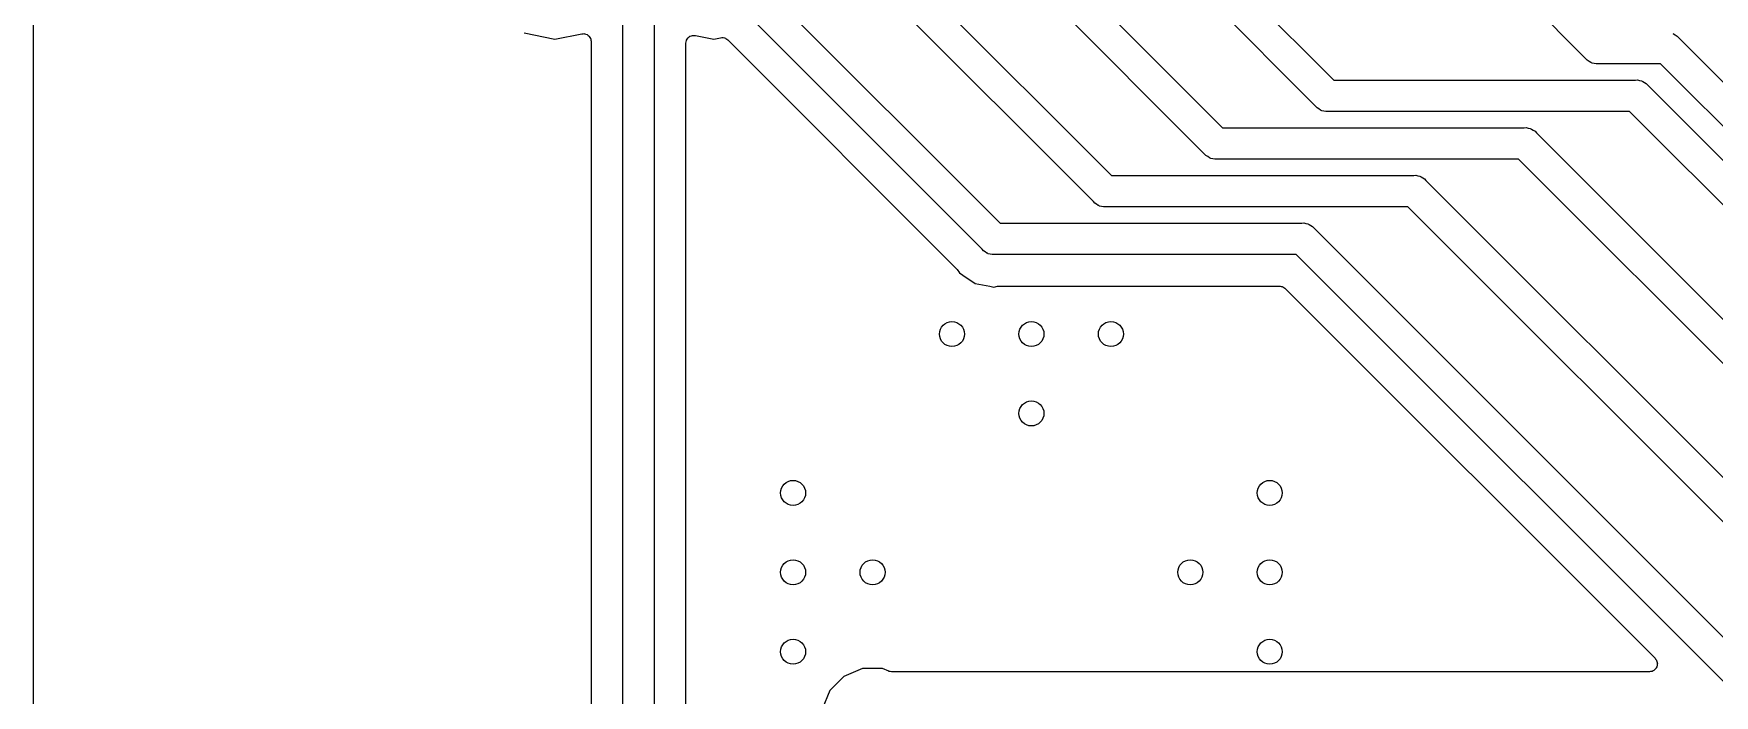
# Model space of a CAD drawing. Extents: x 106 to 188.7, y -135.7 to -88.7.
# Drawn here: x 105.97 to 132.84, y -116.27 to -105.69 of the extents above; entities that cross this region are included whole.
import ezdxf

# ---------------------------------------------------------------- set-up
doc = ezdxf.new("R2010")
doc.units = 0
doc.header["$MEASUREMENT"] = 0
doc.layers.add('BLACK', color=7, linetype='CONTINUOUS')

msp = doc.modelspace()

# ---------------------------------------------------------------- linework, layer by layer
at = {"layer": 'BLACK', "linetype": 'CONTINUOUS'}
for p, q in [((105.968, -127.777), (105.968, -89.4679)), ((115.389, -128.756), (115.389, -103.304)), ((115.889, -103.397), (115.889, -128.663)), ((117.519, -104.815), (121.42, -108.716)), ((120.059, -104.815), (123.198, -107.954)), ((122.599, -104.815), (124.976, -107.192)), ((125.139, -104.815), (126.754, -106.43)), ((121.132, -109.135), (117.166, -105.169)), ((122.91, -108.373), (119.706, -105.169)), ((124.688, -107.611), (122.246, -105.169)), ((126.466, -106.849), (124.786, -105.169)), ((130.784, -106.087), (129.866, -105.169)), ((113.809, -105.675), (114.3, -105.772)), ((114.3, -105.772), (114.73, -105.687)), ((114.73, -105.687), (114.731, -105.687)), ((114.731, -105.687), (114.732, -105.687)), ((114.732, -105.687), (114.753, -105.687)), ((114.753, -105.687), (114.774, -105.686)), ((114.774, -105.686), (114.775, -105.687)), ((114.775, -105.687), (114.776, -105.687)), ((114.776, -105.687), (114.796, -105.694)), ((114.796, -105.694), (114.816, -105.7)), ((114.816, -105.7), (114.817, -105.701)), ((114.817, -105.701), (114.818, -105.702)), ((114.818, -105.702), (114.834, -105.715)), ((114.834, -105.715), (114.85, -105.728)), ((114.85, -105.728), (114.851, -105.729)), ((114.851, -105.729), (114.852, -105.73)), ((114.852, -105.73), (114.862, -105.748)), ((114.862, -105.748), (114.873, -105.766)), ((114.873, -105.766), (114.873, -105.767)), ((114.873, -105.767), (114.874, -105.768)), ((114.874, -105.768), (114.877, -105.788)), ((114.877, -105.788), (114.881, -105.809)), ((114.881, -105.809), (114.881, -105.81)), ((114.881, -105.81), (114.881, -105.812)), ((114.881, -105.812), (114.881, -117.708)), ((116.397, -105.836), (116.401, -105.816)), ((116.398, -105.838), (116.397, -105.836)), ((116.397, -105.839), (116.398, -105.838)), ((116.397, -117.681), (116.397, -105.839)), ((116.401, -105.816), (116.405, -105.796)), ((116.405, -105.796), (116.406, -105.795)), ((116.406, -105.793), (116.417, -105.776)), ((116.406, -105.795), (116.406, -105.793)), ((116.417, -105.776), (116.427, -105.758)), ((116.427, -105.758), (116.428, -105.757)), ((116.428, -105.757), (116.429, -105.755)), ((116.429, -105.755), (116.445, -105.743)), ((116.445, -105.743), (116.461, -105.729)), ((116.461, -105.729), (116.462, -105.729)), ((116.462, -105.729), (116.463, -105.728)), ((116.463, -105.728), (116.483, -105.721)), ((116.483, -105.721), (116.502, -105.714)), ((116.502, -105.714), (116.504, -105.714)), ((116.504, -105.714), (116.505, -105.714)), ((116.505, -105.714), (116.526, -105.714)), ((116.526, -105.714), (116.546, -105.714)), ((116.546, -105.714), (116.548, -105.715)), ((116.548, -105.715), (116.549, -105.715)), ((116.549, -105.715), (116.84, -105.772)), ((116.84, -105.772), (116.95, -105.751)), ((116.95, -105.751), (116.968, -105.75)), ((116.968, -105.75), (116.985, -105.749)), ((116.985, -105.749), (116.99, -105.75)), ((116.99, -105.75), (116.994, -105.75)), ((116.994, -105.75), (117.011, -105.755)), ((117.011, -105.755), (117.028, -105.76)), ((117.028, -105.76), (117.032, -105.763)), ((117.032, -105.763), (117.035, -105.764)), ((117.035, -105.764), (117.049, -105.775)), ((117.049, -105.775), (117.064, -105.785)), ((117.064, -105.785), (120.719, -109.44)), ((132.176, -105.685), (132.187, -105.688)), ((132.187, -105.688), (132.214, -105.707)), ((132.214, -105.707), (132.243, -105.724)), ((132.243, -105.724), (132.264, -105.749)), ((132.264, -105.749), (143.995, -117.479)), ((130.806, -106.112), (130.784, -106.087)), ((130.834, -106.129), (130.806, -106.112)), ((130.861, -106.148), (130.834, -106.129)), ((130.872, -106.151), (130.861, -106.148)), ((130.882, -106.157), (130.872, -106.151)), ((130.915, -106.162), (130.882, -106.157)), ((130.947, -106.171), (130.915, -106.162)), ((130.98, -106.168), (130.947, -106.171)), ((131.976, -106.168), (130.98, -106.168)), ((143.707, -117.898), (131.976, -106.168)), ((126.754, -106.43), (131.576, -106.43)), ((131.576, -106.43), (131.609, -106.427)), ((131.609, -106.427), (131.641, -106.436)), ((131.641, -106.436), (131.674, -106.441)), ((131.674, -106.441), (131.684, -106.447)), ((131.684, -106.447), (131.694, -106.45)), ((131.694, -106.45), (131.722, -106.469)), ((131.722, -106.469), (131.75, -106.486)), ((131.75, -106.486), (131.772, -106.511)), ((131.772, -106.511), (143.679, -118.418)), ((126.488, -106.874), (126.466, -106.849)), ((126.516, -106.891), (126.488, -106.874)), ((126.543, -106.91), (126.516, -106.891)), ((126.554, -106.913), (126.543, -106.91)), ((126.564, -106.919), (126.554, -106.913)), ((126.597, -106.924), (126.564, -106.919)), ((126.629, -106.933), (126.597, -106.924)), ((126.662, -106.93), (126.629, -106.933)), ((131.484, -106.93), (126.662, -106.93)), ((143.26, -118.706), (131.484, -106.93)), ((124.976, -107.192), (129.798, -107.192)), ((129.798, -107.192), (129.831, -107.189)), ((129.831, -107.189), (129.863, -107.198)), ((129.863, -107.198), (129.896, -107.203)), ((129.896, -107.203), (129.906, -107.209)), ((129.906, -107.209), (129.916, -107.212)), ((129.916, -107.212), (129.944, -107.231)), ((129.944, -107.231), (129.972, -107.248)), ((129.972, -107.248), (129.994, -107.273)), ((129.994, -107.273), (141.139, -118.418)), ((124.71, -107.636), (124.688, -107.611)), ((124.738, -107.653), (124.71, -107.636)), ((124.765, -107.672), (124.738, -107.653)), ((124.776, -107.675), (124.765, -107.672)), ((124.786, -107.681), (124.776, -107.675)), ((124.819, -107.686), (124.786, -107.681)), ((124.851, -107.695), (124.819, -107.686)), ((124.884, -107.692), (124.851, -107.695)), ((129.706, -107.692), (124.884, -107.692)), ((140.72, -118.706), (129.706, -107.692)), ((123.198, -107.954), (128.031, -107.954)), ((128.031, -107.954), (128.064, -107.951)), ((128.064, -107.951), (128.096, -107.96)), ((128.096, -107.96), (128.129, -107.965)), ((128.129, -107.965), (128.139, -107.971)), ((128.139, -107.971), (128.149, -107.974)), ((128.149, -107.974), (128.176, -107.993)), ((128.176, -107.993), (128.205, -108.01)), ((128.205, -108.01), (128.227, -108.035)), ((128.227, -108.035), (138.599, -118.407)), ((122.932, -108.398), (122.91, -108.373)), ((122.96, -108.415), (122.932, -108.398)), ((122.987, -108.434), (122.96, -108.415)), ((122.998, -108.437), (122.987, -108.434)), ((123.008, -108.443), (122.998, -108.437)), ((123.041, -108.448), (123.008, -108.443)), ((123.073, -108.457), (123.041, -108.448)), ((123.106, -108.454), (123.073, -108.457)), ((127.938, -108.454), (123.106, -108.454)), ((138.18, -118.696), (127.938, -108.454)), ((121.42, -108.716), (126.242, -108.716)), ((126.242, -108.716), (126.275, -108.713)), ((126.275, -108.713), (126.307, -108.722)), ((126.307, -108.722), (126.34, -108.727)), ((126.34, -108.727), (126.35, -108.733)), ((126.35, -108.733), (126.36, -108.736)), ((126.36, -108.736), (126.388, -108.755)), ((126.388, -108.755), (126.416, -108.772)), ((126.416, -108.772), (126.438, -108.797)), ((126.438, -108.797), (136.059, -118.418)), ((121.154, -109.16), (121.132, -109.135)), ((121.182, -109.177), (121.154, -109.16)), ((121.209, -109.196), (121.182, -109.177)), ((121.22, -109.199), (121.209, -109.196)), ((121.23, -109.205), (121.22, -109.199)), ((121.263, -109.21), (121.23, -109.205)), ((121.295, -109.219), (121.263, -109.21)), ((121.328, -109.216), (121.295, -109.219)), ((126.15, -109.216), (121.328, -109.216)), ((135.64, -118.706), (126.15, -109.216)), ((120.719, -109.44), (120.726, -109.451)), ((120.726, -109.451), (120.735, -109.46)), ((120.735, -109.46), (120.77, -109.512)), ((120.77, -109.512), (120.823, -109.548)), ((120.823, -109.548), (120.823, -109.548)), ((120.823, -109.548), (121.021, -109.68)), ((121.021, -109.68), (121.254, -109.726)), ((121.254, -109.726), (121.254, -109.726)), ((121.254, -109.726), (121.317, -109.739)), ((121.317, -109.739), (121.379, -109.726)), ((121.379, -109.726), (121.392, -109.726)), ((121.392, -109.726), (121.404, -109.724)), ((121.404, -109.724), (125.887, -109.724)), ((125.887, -109.724), (125.892, -109.725)), ((125.892, -109.725), (125.898, -109.724)), ((125.898, -109.724), (125.914, -109.729)), ((125.914, -109.729), (125.93, -109.732)), ((125.93, -109.732), (125.935, -109.734)), ((125.935, -109.734), (125.94, -109.736)), ((125.94, -109.736), (125.954, -109.745)), ((125.954, -109.745), (125.968, -109.754)), ((125.968, -109.754), (125.972, -109.758)), ((125.972, -109.758), (125.976, -109.761)), ((125.976, -109.761), (131.89, -115.675)), ((131.89, -115.675), (131.899, -115.688)), ((131.899, -115.688), (131.91, -115.701)), ((131.91, -115.701), (131.912, -115.706)), ((131.912, -115.706), (131.915, -115.711)), ((131.915, -115.711), (131.919, -115.727)), ((131.923, -115.797), (131.916, -115.812)), ((131.919, -115.727), (131.925, -115.742)), ((131.925, -115.787), (131.923, -115.792)), ((131.923, -115.792), (131.923, -115.797)), ((131.925, -115.742), (131.925, -115.748)), ((131.925, -115.748), (131.927, -115.753)), ((131.927, -115.753), (131.925, -115.77)), ((131.925, -115.77), (131.925, -115.787)), ((118.922, -115.965), (118.695, -116.192)), ((119.219, -115.841), (118.922, -115.965)), ((119.541, -115.841), (119.219, -115.841)), ((119.638, -115.882), (119.541, -115.841)), ((119.641, -115.882), (119.638, -115.882)), ((119.643, -115.884), (119.641, -115.882)), ((119.662, -115.887), (119.643, -115.884)), ((119.681, -115.891), (119.662, -115.887)), ((119.684, -115.891), (119.681, -115.891)), ((119.687, -115.891), (119.684, -115.891)), ((131.8, -115.891), (119.687, -115.891)), ((131.816, -115.889), (131.8, -115.891)), ((131.833, -115.887), (131.816, -115.889)), ((131.838, -115.885), (131.833, -115.887)), ((131.843, -115.884), (131.838, -115.885)), ((131.858, -115.876), (131.843, -115.884)), ((131.873, -115.869), (131.858, -115.876)), ((131.877, -115.865), (131.873, -115.869)), ((131.882, -115.862), (131.877, -115.865)), ((131.892, -115.849), (131.882, -115.862)), ((131.904, -115.837), (131.892, -115.849)), ((131.906, -115.832), (131.904, -115.837)), ((131.91, -115.828), (131.906, -115.832)), ((131.916, -115.812), (131.91, -115.828)), ((118.695, -116.192), (118.572, -116.489))]:
    msp.add_line(p, q, dxfattribs=at)
at = {"layer": 'BLACK'}
for centre in [(120.65, -110.49), (121.92, -110.49), (123.19, -110.49), (121.92, -111.76), (118.11, -113.03), (125.73, -113.03), (118.11, -114.3), (119.38, -114.3), (124.46, -114.3), (125.73, -114.3), (118.11, -115.57), (125.73, -115.57)]:
    msp.add_circle(centre, 0.2, dxfattribs=at)

doc.saveas('drawing.dxf')
